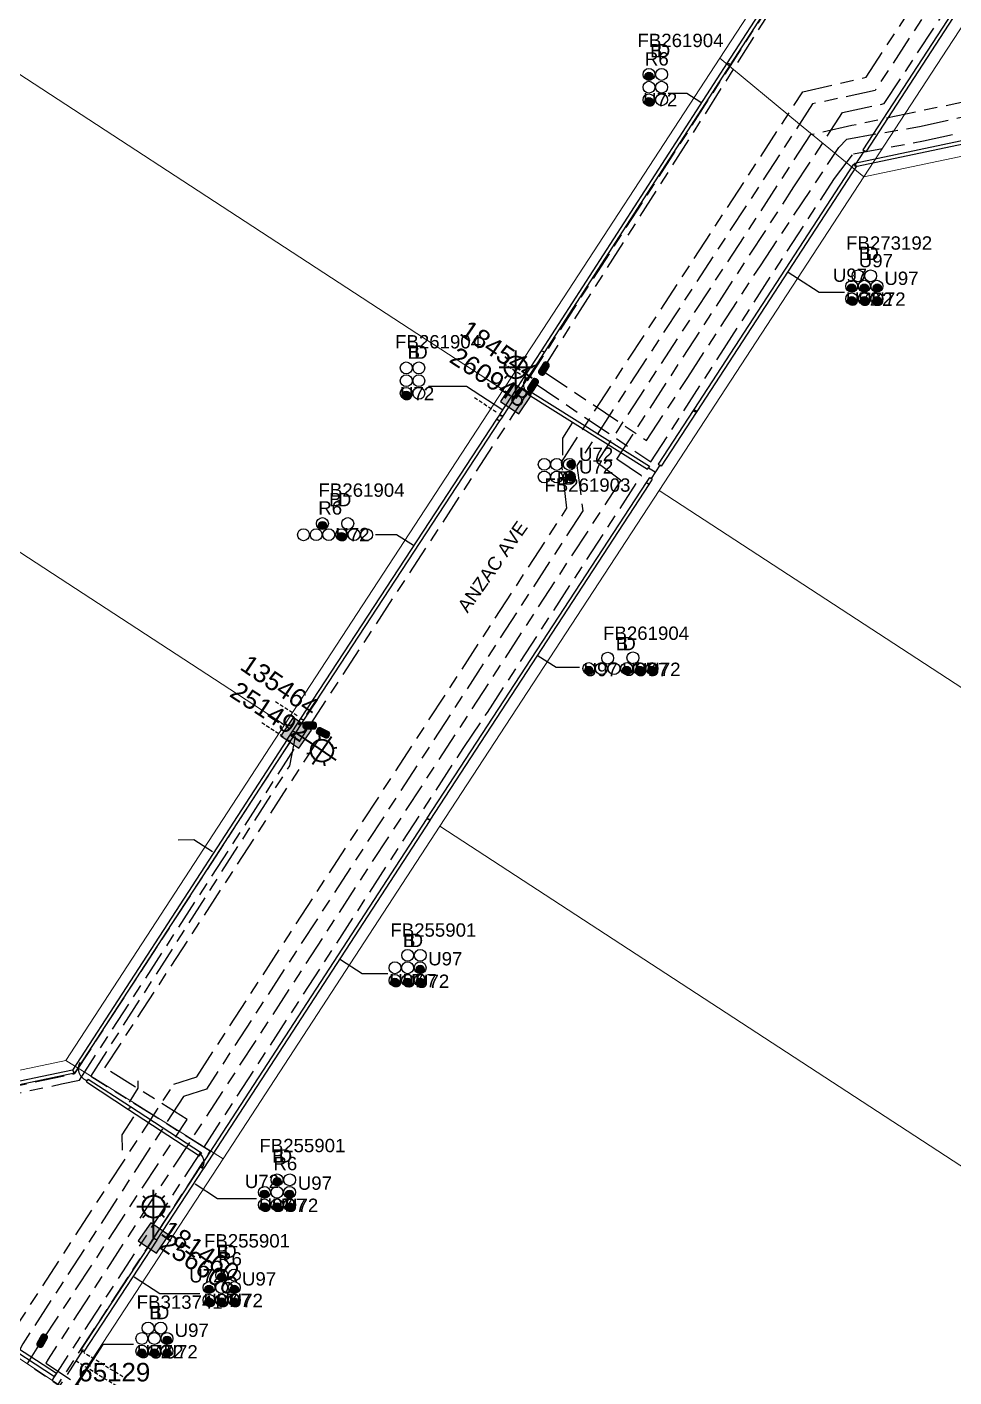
# Model space of a CAD drawing. Header units: metres. Extents: x 0 to 294317, y 0 to 6233398.
# Drawn here: x 293028.5 to 293153.5, y 6231379.5 to 6231561.5 of the extents above; entities that cross this region are included whole.
import ezdxf
from ezdxf import colors
from ezdxf.entities.mleader import LeaderData, LeaderLine
from ezdxf.enums import TextEntityAlignment as Align
from ezdxf.math import Vec2, Vec3

# ---------------------------------------------------------------- set-up
doc = ezdxf.new("R2010")
doc.units = ezdxf.units.M
doc.linetypes.add('Cable Exist UG', pattern=[8.2, 4, -1.2, 1.8, -1.2])
doc.linetypes.add('DASHED', pattern=[0.75, 0.5, -0.25])
doc.layers.get('0').update_dxf_attribs({"color": 6})
for name, color, linetype in [('_User Miscellaneous1', 7, 'Continuous'), ('_User Miscellaneous2', 7, 'Continuous'), ('Duct_SP_EXT', 7, 'Continuous'), ('Equip_HV_EXT', 7, 'Continuous'), ('Equip_SP_SL_EXT', 7, 'Continuous'), ('Mains_HV_EXT', 7, 'Continuous'), ('Mains_LV_SL_EXT', 7, 'Continuous'), ('Mains_SL_EXT', 7, 'Continuous'), ('SupportsUG_SP_LV_SL_EXT', 7, 'Continuous'), ('Trench_SP_EXT', 7, 'Continuous')]:
    doc.layers.add(name, color=color, linetype=linetype)
doc.layers.add('Cadastre Land Parcels_SP_EXT', color=9, linetype='Continuous', lineweight=5)
doc.layers.add('Cadastre Roads_SP_EXT', color=9, linetype='Continuous', lineweight=5)
doc.layers.add('UNKNOWN_FEATURES', color=1, linetype='DASHED', plot=False)
doc.styles.add('COLUMN_LABEL', font='arial.ttf')
doc.styles.add('iecARIAL', font='arial.ttf', dxfattribs={"height": 2})
doc.styles.add('POLE_LABEL', font='arial.ttf')
doc.styles.get("Standard").update_dxf_attribs({"font": 'arial.ttf'})
doc.styles.add('SWITCH_LABEL', font='arial.ttf', dxfattribs={"height": 2.5})

# ---------------------------------------------------------------- blocks, each defined once
blk = doc.blocks.new('COLUMN_EXT')
blk.add_hatch(color=256).paths.add_polyline_path([(-1.49, 1.48), (-1.49, -1.49), (1.48, -1.49), (1.48, 1.48)])
blk.add_lwpolyline([(-1.49, -1.49), (1.48, -1.49), (1.48, 1.48), (-1.49, 1.48)], close=True)
for tag, height, style, flags, p in [('ASSET_NUM', 2.5, 'COLUMN_LABEL', 8, (2, 2)), ('STRUCTURE_PLANT_NUMBER', 0.2, 'POLE_LABEL', 9, (1.81, 0.03)), ('STREET_CODE', 0.2, 'COLUMN_LABEL', 9, (1.81, -0.2))]:
    blk.add_attdef(tag, text='', height=height, dxfattribs=dict(style=style, flags=flags)).set_placement(p, align=Align.MIDDLE_LEFT)
at = {"flags": 9}
for tag, p in [('COLUMN_TYPE', (1.81, -0.4)), ('OWNED_BY', (1.81, -0.6)), ('STATE', (1.81, -0.8)), ('USAGE', (1.81, -1)), ('STREETNAME', (1.81, -1.6)), ('SUBURB', (1.81, -1.8)), ('LEGEND', (1.81, -1.2)), ('LOCATION', (1.81, -1.4)), ('NOTES', (1.81, -2))]:
    blk.add_attdef(tag, text='', height=0.2, dxfattribs=at).set_placement(p, align=Align.MIDDLE_LEFT)
at = {"flags": 1}
blk.add_attdef('Z', (1.81, -2.35), '', height=0.2, dxfattribs=at)
blk = doc.blocks.new('DUCT_EXT')
blk.add_circle((0, 0.8), 0.8)
at = {"flags": 1}
blk.add_attdef('Z', (0, 0), '', height=0.2, dxfattribs=at)
at = {"flags": 9}
for tag, p in [('DUCT_CODE', (0, 0)), ('XSECT_TYPE', (0, -0.2)), ('STATE', (0, -0.6)), ('FB_REFERENCE', (0, -0.4)), ('NOTES', (0, -0.8))]:
    blk.add_attdef(tag, text='', height=0.2, dxfattribs=at).set_placement(p, align=Align.MIDDLE_LEFT)
blk = doc.blocks.new('SL_LANTERN_EXT')
at = {"lineweight": 40}
for p, q in [((-1.46, 5.68), (-1.06, 5.28)), ((0, 1.97), (0, 6.47)), ((1.46, 5.68), (1.06, 5.28)), ((-2.25, 4.22), (2.25, 4.22)), ((-1.46, 2.76), (-1.06, 3.16)), ((0, 0), (0, 2.72)), ((1.46, 2.76), (1.06, 3.16))]:
    blk.add_line(p, q, dxfattribs=at)
blk.add_circle((0, 4.22), 1.5, dxfattribs=at)
at = {"style": 'iecARIAL', "flags": 8}
blk.add_attdef('ASSET_NUM', (1.5, 1.5), '', height=2.5, dxfattribs=at)
for tag, p, height, flags in [('OPERATING_VOLTAGE', (0.98, -1.65), 0.2, 9), ('ORIENTATION', (0.98, -1.85), 0.2, 9), ('CONSTRUCTED_VOLTAGE', (0.98, -0.65), 0.2, 9), ('CONTROL_TYPE', (0.98, -0.85), 0.2, 9), ('LANTERN_PURPOSE', (0.98, -1.05), 0.2, 9), ('LANTERN_TYPE', (0.98, -1.25), 0.2, 9), ('NO_PHASES', (0.98, -1.45), 0.2, 9), ('LNUMBER', (2.18, -3.25), 2.5, 8), ('OWNED_BY', (0.98, -2.05), 0.2, 9), ('STATE', (0.98, -2.25), 0.2, 9), ('USAGE', (0.98, -2.45), 0.2, 9), ('CEXIST', (0.98, -2.65), 0.2, 9), ('CNEW', (0.98, -2.85), 0.2, 9), ('CNUMBER', (0.98, -3.05), 0.2, 9), ('CREMOVE', (0.98, -3.25), 0.2, 9), ('CREPLACE', (0.98, -3.45), 0.2, 9), ('LKINGHEIGHT', (0.98, -3.65), 0.2, 9), ('LBRACKET', (0.98, -3.85), 0.2, 9), ('LBRACKETVOCAB', (0.98, -4.05), 0.2, 9), ('LCATEGORY', (0.98, -4.25), 0.2, 9), ('LCHARGE1', (0.98, -4.45), 0.2, 9), ('LCHARGE1PERCENT', (0.98, -4.65), 0.2, 9), ('LCHARGE2', (0.98, -4.85), 0.2, 9), ('LCHARGE2PERCENT', (0.98, -5.05), 0.2, 9), ('LCHARGE3', (0.98, -5.25), 0.2, 9), ('LCHARGE3PERCENT', (0.98, -5.45), 0.2, 9), ('LEXIST', (0.98, -5.65), 0.2, 9), ('LLAMP', (0.98, -5.85), 0.2, 9), ('LLAMPVOCAB', (0.98, -6.05), 0.2, 9), ('LMAST', (0.98, -6.25), 0.2, 9), ('LMASTVOCAB', (0.98, -6.45), 0.2, 9), ('LNEW', (0.98, -6.65), 0.2, 9), ('LANTNUMBER', (0.98, -6.85), 0.2, 9), ('LOUTREACH', (0.98, -7.25), 0.2, 9), ('LOUTREACHVOCAB', (0.98, -7.45), 0.2, 9), ('STREETNAME', (0.98, -9.25), 0.2, 9), ('LRATECODE', (0.98, -7.65), 0.2, 9), ('LREMOVE', (0.98, -7.85), 0.2, 9), ('LREPLACE', (0.98, -8.05), 0.2, 9), ('LTYPE', (0.98, -8.25), 0.2, 9), ('LTYPEVOCAB', (0.98, -8.45), 0.2, 9), ('LEGEND', (0.98, -8.65), 0.2, 9), ('LOCATION', (0.98, -8.85), 0.2, 9), ('NOTES', (0.98, -9.05), 0.2, 9), ('SUBURB', (0.98, -9.45), 0.2, 1)]:
    blk.add_attdef(tag, p, '', height=height, dxfattribs=dict(flags=flags))
blk = doc.blocks.new('HV_STJ_EXT')
h = blk.add_hatch(color=256)
edge = h.paths.add_edge_path()
edge.add_ellipse((-0.59, 0.13), major_axis=(0.226, 0.226), ratio=1, start_angle=45, end_angle=135)
edge.add_line((-0.91, 0.13), (-0.91, -0.13))
edge.add_ellipse((-0.59, -0.13), major_axis=(0.226, 0.226), ratio=1, start_angle=135, end_angle=225)
edge.add_line((-0.59, -0.45), (0.59, -0.45))
edge.add_ellipse((0.59, -0.13), major_axis=(-0.226, 0.226), ratio=1, start_angle=135, end_angle=225)
edge.add_line((0.91, -0.13), (0.91, 0.13))
edge.add_ellipse((0.59, 0.13), major_axis=(-0.226, 0.226), ratio=1, start_angle=225, end_angle=315)
edge.add_line((0.59, 0.45), (-0.59, 0.45))
blk.add_lwpolyline([(-0.91, 0.13), (-0.91, -0.13, 0.414214), (-0.59, -0.45), (0.59, -0.45, 0.414214), (0.91, -0.13), (0.91, 0.13, 0.414214), (0.59, 0.45), (-0.59, 0.45, 0.414214)], format="xyb", close=True)
for tag, flags, p in [('ORIENTATION', 9, (1.5, 0)), ('Z', 1, (1.5, -0.8)), ('USAGE', 9, (1.5, -0.2)), ('LEGEND', 9, (1.5, -0.4)), ('NOTES', 9, (1.5, -0.6))]:
    blk.add_attdef(tag, text='', height=0.2, dxfattribs=dict(flags=flags)).set_placement(p, align=Align.MIDDLE_LEFT)
blk = doc.blocks.new('SWG_HOLEC_SU_EXT')
blk.add_line((1.8, -2), (5.8, -2))
for points in [[(1, 0), (0, 0)], [(6.6, 0), (7.6, 0)]]:
    blk.add_lwpolyline(points)
for points in [[(1.8, -0.8, 1), (1.8, 0.8, 1)], [(5.8, -0.8, 1), (5.8, 0.8, 1)]]:
    blk.add_lwpolyline(points, format="xyb", close=True)
at = {"style": 'SWITCH_LABEL', "flags": 8}
blk.add_attdef('ASSET_NUM', text='', height=2.5, rotation=179.9544, dxfattribs=at).set_placement((-2.4, 0), align=Align.MIDDLE_LEFT)
at = {"flags": 1}
blk.add_attdef('Z', (0, 0), '', height=0.2, dxfattribs=at)
at = {"flags": 9}
for tag, p in [('ACTUAL_STATUS', (0, -0.4)), ('CONSTRUCTED_VOLTAGE', (0, -0.6)), ('OPERATING_VOLTAGE', (0, -1)), ('ORIENTATION', (0, -1.2)), ('OWNED_BY', (0, -1.4)), ('STATE', (0, -1.8)), ('NO_PHASES', (0, -0.8)), ('PARENT', (0, -1.6)), ('SWITCH_TYPE', (0, -2)), ('STREETNAME', (0, -2.6)), ('SUBURB', (0, -2.8)), ('USAGE', (0, -2.2)), ('LOCATION', (0, -2.4)), ('NOTES', (0, -3))]:
    blk.add_attdef(tag, text='', height=0.2, dxfattribs=at).set_placement(p, align=Align.MIDDLE_LEFT)
at = {"style": 'SWITCH_LABEL', "flags": 9}
blk.add_attdef('STREET_CODE', text='', height=0.2, dxfattribs=at).set_placement((0, -0.2), align=Align.MIDDLE_LEFT)
blk = doc.blocks.new('CABLE_LARGE_EXT')
h = blk.add_hatch(color=256)
edge = h.paths.add_edge_path()
edge.add_arc((0, 0.55), 0.55, 0, 360)
blk.add_circle((0, 0.55), 0.55)
at = {"flags": 1}
blk.add_attdef('Z', (0, 0), '', height=0.2, dxfattribs=at)
at = {"flags": 9}
for tag, p in [('COND_CODE', (0, 0)), ('STATE', (0, -0.4)), ('XSECT_SIZE', (0, -0.6)), ('FB_REFERENCE', (0, -0.2)), ('NOTES', (0, -0.8))]:
    blk.add_attdef(tag, text='', height=0.2, dxfattribs=at).set_placement(p, align=Align.MIDDLE_LEFT)

msp = doc.modelspace()

# ---------------------------------------------------------------- linework, layer by layer
at = {"layer": 'Cadastre Land Parcels_SP_EXT', "linetype": 'Continuous'}
for points in [[(292997.87, 6231574.46), (293092.71, 6231512.57), (293096.7, 6231518.63), (293121.9, 6231557.3), (293144.55, 6231592.02)], [(292985.86, 6231517.85), (293063.22, 6231467.38), (293092.71, 6231512.57), (292997.87, 6231574.46)], [(293269.94, 6231377), (293243.13, 6231394.48), (293216.5, 6231411.85), (293209.68, 6231416.3), (293197.35, 6231441.33), (293195.08, 6231445.95), (293171.99, 6231461.01), (293113.74, 6231499.01), (293084.16, 6231453.72), (293281.46, 6231325.07)]]:
    msp.add_lwpolyline(points, dxfattribs=at)
for points in [[(293206.03, 6231513.32), (293157.83, 6231544.76), (293141.31, 6231541.29), (293113.74, 6231499.01), (293171.99, 6231461.01), (293206.03, 6231513.32)], [(293033.72, 6231422.15), (293063.22, 6231467.38), (292985.86, 6231517.85), (292951.71, 6231465.49), (293021.96, 6231419.67), (293033.72, 6231422.15)], [(293281.46, 6231325.07), (293084.16, 6231453.72), (293054.93, 6231408.89), (293034.37, 6231377.36), (292980.66, 6231294.99), (293097.57, 6231218.76), (293149.21, 6231297.95), (293229.59, 6231245.52), (293242.44, 6231265.23), (293281.46, 6231325.07)]]:
    msp.add_lwpolyline(points, close=True, dxfattribs=at)
at = {"layer": 'Cadastre Roads_SP_EXT', "linetype": 'Continuous'}
for points in [[(293141.31, 6231541.29), (293157.83, 6231544.76), (293206.03, 6231513.32), (293232.84, 6231495.84), (293259.64, 6231478.35), (293286.44, 6231460.87), (293288.18, 6231471.71), (293289.88, 6231482.4), (293247.59, 6231509.99), (293168.81, 6231561.39), (293165.35, 6231578.14), (293152.55, 6231558.52), (293141.31, 6231541.29)], [(293084.16, 6231453.72), (293113.74, 6231499.01), (293141.31, 6231541.29), (293132.67, 6231548.42), (293121.9, 6231557.3), (293096.7, 6231518.63), (293092.71, 6231512.57), (293063.22, 6231467.38), (293033.72, 6231422.15), (293042.97, 6231416.37), (293054.93, 6231408.89), (293084.16, 6231453.72)], [(292980.66, 6231294.99), (293034.37, 6231377.36), (293022.63, 6231385.13), (293013.51, 6231391.16), (292969, 6231322.9), (292935.82, 6231272.01), (292943.67, 6231260.07), (292950.81, 6231249.21), (292980.66, 6231294.99)]]:
    msp.add_lwpolyline(points, close=True, dxfattribs=at)
at = {"layer": 'Duct_SP_EXT'}
for p, q in [((293161.9, 6231576.79), (293141.18, 6231544.93)), ((293162.31, 6231576.53), (293141.58, 6231544.67)), ((293122.93, 6231556.67), (293133.08, 6231572.38)), ((293123.34, 6231556.41), (293133.48, 6231572.12)), ((293097.87, 6231517.86), (293122.93, 6231556.67)), ((293098.28, 6231517.6), (293123.34, 6231556.41)), ((293122.93, 6231556.67), (293123.13, 6231556.54)), ((293123.34, 6231556.41), (293123.13, 6231556.54)), ((293158.06, 6231546.92), (293140.08, 6231543.11)), ((293158.16, 6231546.45), (293140.18, 6231542.64)), ((293141.18, 6231544.93), (293141.38, 6231544.8)), ((293141.58, 6231544.67), (293141.38, 6231544.8)), ((293139.93, 6231543.01), (293118.4, 6231509.92)), ((293140.33, 6231542.75), (293118.8, 6231509.66)), ((293139.93, 6231543.01), (293140.13, 6231542.88)), ((293140.08, 6231543.11), (293140.13, 6231542.88)), ((293140.18, 6231542.64), (293140.13, 6231542.88)), ((293140.33, 6231542.75), (293140.13, 6231542.88)), ((293095.56, 6231514.31), (293097.87, 6231517.86)), ((293095.96, 6231514.04), (293098.28, 6231517.6)), ((293097.87, 6231517.86), (293098.08, 6231517.73)), ((293098.28, 6231517.6), (293098.08, 6231517.73)), ((293093.91, 6231511.78), (293095.54, 6231514.29)), ((293094.31, 6231511.51), (293095.95, 6231514.03)), ((293095.54, 6231514.29), (293095.75, 6231514.16)), ((293095.56, 6231514.31), (293095.76, 6231514.17)), ((293095.95, 6231514.03), (293095.75, 6231514.16)), ((293095.96, 6231514.04), (293095.76, 6231514.17)), ((293092.25, 6231509.23), (293093.88, 6231511.73)), ((293092.65, 6231508.97), (293094.28, 6231511.47)), ((293093.88, 6231511.73), (293093.91, 6231511.78)), ((293093.88, 6231511.73), (293094.08, 6231511.6)), ((293093.88, 6231511.73), (293094.08, 6231511.6)), ((293093.91, 6231511.78), (293094.11, 6231511.65)), ((293094.28, 6231511.47), (293094.08, 6231511.6)), ((293094.28, 6231511.47), (293094.08, 6231511.6)), ((293094.31, 6231511.51), (293094.11, 6231511.65)), ((293094.28, 6231511.47), (293094.31, 6231511.51)), ((293096.04, 6231512.01), (293096.17, 6231512.21)), ((293096.04, 6231512.01), (293112.17, 6231501.87)), ((293096.29, 6231512.41), (293096.17, 6231512.21)), ((293096.29, 6231512.41), (293112.42, 6231502.28)), ((293118.32, 6231509.8), (293113.61, 6231502.56)), ((293118.72, 6231509.53), (293114.02, 6231502.3)), ((293118.4, 6231509.92), (293118.32, 6231509.8)), ((293118.32, 6231509.8), (293118.52, 6231509.66)), ((293118.4, 6231509.92), (293118.6, 6231509.79)), ((293118.72, 6231509.53), (293118.52, 6231509.66)), ((293118.8, 6231509.66), (293118.6, 6231509.79)), ((293118.8, 6231509.66), (293118.72, 6231509.53)), ((293065.42, 6231468.27), (293091.86, 6231508.64)), ((293065.82, 6231468.01), (293092.26, 6231508.38)), ((293091.86, 6231508.64), (293092.23, 6231509.21)), ((293091.86, 6231508.64), (293092.06, 6231508.51)), ((293092.26, 6231508.38), (293092.06, 6231508.51)), ((293092.23, 6231509.21), (293092.43, 6231509.08)), ((293092.25, 6231509.23), (293092.45, 6231509.1)), ((293092.26, 6231508.38), (293092.63, 6231508.95)), ((293092.63, 6231508.95), (293092.43, 6231509.08)), ((293092.65, 6231508.97), (293092.45, 6231509.1)), ((293112.42, 6231502.28), (293112.29, 6231502.07)), ((293113.61, 6231502.56), (293113.81, 6231502.43)), ((293114.02, 6231502.3), (293113.81, 6231502.43)), ((293112, 6231500.08), (293112.45, 6231500.77)), ((293112.17, 6231501.87), (293112.29, 6231502.07)), ((293112.4, 6231499.82), (293112.85, 6231500.51)), ((293112.45, 6231500.77), (293112.65, 6231500.64)), ((293112.85, 6231500.51), (293112.65, 6231500.64)), ((293082.44, 6231454.8), (293112, 6231500.08)), ((293082.84, 6231454.54), (293112.4, 6231499.82)), ((293112, 6231500.08), (293112.2, 6231499.95)), ((293112.4, 6231499.82), (293112.2, 6231499.95)), ((293064.32, 6231466.6), (293065.42, 6231468.27)), ((293064.72, 6231466.33), (293065.82, 6231468.01)), ((293065.42, 6231468.27), (293065.62, 6231468.14)), ((293065.42, 6231468.27), (293065.62, 6231468.14)), ((293065.82, 6231468.01), (293065.62, 6231468.14)), ((293065.82, 6231468.01), (293065.62, 6231468.14)), ((293063.56, 6231465.42), (293064.31, 6231466.6)), ((293063.96, 6231465.16), (293064.72, 6231466.34)), ((293064.31, 6231466.6), (293064.52, 6231466.47)), ((293064.32, 6231466.6), (293064.52, 6231466.47)), ((293064.72, 6231466.33), (293064.52, 6231466.47)), ((293064.72, 6231466.34), (293064.52, 6231466.47)), ((293063.56, 6231465.42), (293034.62, 6231420.85)), ((293063.96, 6231465.16), (293034.91, 6231420.42)), ((293063.56, 6231465.42), (293063.76, 6231465.29)), ((293063.56, 6231465.42), (293063.76, 6231465.29)), ((293063.96, 6231465.16), (293063.76, 6231465.29)), ((293063.96, 6231465.16), (293063.76, 6231465.29)), ((293051.93, 6231407.84), (293082.45, 6231454.78)), ((293052.33, 6231407.58), (293082.85, 6231454.51)), ((293082.44, 6231454.8), (293082.64, 6231454.67)), ((293082.45, 6231454.78), (293082.65, 6231454.65)), ((293082.84, 6231454.54), (293082.64, 6231454.67)), ((293082.85, 6231454.51), (293082.65, 6231454.65)), ((293034.91, 6231420.42), (293021.57, 6231417.61)), ((293034.62, 6231420.85), (293021.66, 6231418.12)), ((293034.62, 6231420.85), (293034.76, 6231420.64)), ((293034.91, 6231420.42), (293034.76, 6231420.64)), ((293036.49, 6231419.24), (293036.62, 6231419.44)), ((293036.49, 6231419.24), (293042.19, 6231415.52)), ((293036.75, 6231419.64), (293036.62, 6231419.44)), ((293036.75, 6231419.64), (293042.46, 6231415.92)), ((293042.19, 6231415.52), (293042.32, 6231415.72)), ((293042.19, 6231415.52), (293042.32, 6231415.72)), ((293042.19, 6231415.52), (293051.76, 6231409.3)), ((293042.46, 6231415.92), (293042.32, 6231415.72)), ((293042.46, 6231415.92), (293042.32, 6231415.72)), ((293042.46, 6231415.92), (293052.02, 6231409.7)), ((293051.76, 6231409.3), (293051.89, 6231409.5)), ((293052.02, 6231409.7), (293051.89, 6231409.5)), ((293045.6, 6231398.16), (293051.88, 6231407.79)), ((293051.88, 6231407.79), (293052.09, 6231407.66)), ((293051.93, 6231407.84), (293052.13, 6231407.71)), ((293052.29, 6231407.53), (293052.09, 6231407.66)), ((293052.33, 6231407.58), (293052.13, 6231407.71)), ((293046, 6231397.9), (293052.29, 6231407.53)), ((293045.6, 6231398.16), (293035.72, 6231383.06)), ((293046, 6231397.9), (293036.12, 6231382.8)), ((293045.6, 6231398.16), (293045.8, 6231398.03)), ((293045.6, 6231398.16), (293045.8, 6231398.03)), ((293046, 6231397.9), (293045.8, 6231398.03)), ((293046, 6231397.9), (293045.8, 6231398.03)), ((293017.04, 6231389.43), (293032.19, 6231379.54)), ((293017.3, 6231389.83), (293032.45, 6231379.95)), ((293035.72, 6231383.06), (293035.92, 6231382.93)), ((293036.12, 6231382.8), (293035.92, 6231382.93)), ((293032.19, 6231379.54), (293032.32, 6231379.75)), ((293032.45, 6231379.95), (293032.32, 6231379.75))]:
    msp.add_line(p, q, dxfattribs=at)
for points in [[(293114.92, 6231552.57), (293117.48, 6231552.57), (293119.36, 6231551.35)], [(293138.72, 6231525.71), (293135.28, 6231525.71), (293132.36, 6231527.6), (293131.12, 6231528.4)], [(293082.62, 6231513.06), (293087.76, 6231513.06), (293092.51, 6231509.97), (293092.59, 6231509.91)], [(293100.74, 6231503.76), (293100.74, 6231506.07), (293102.02, 6231508.13)], [(293075.5, 6231493.08), (293078.29, 6231493.08), (293080.6, 6231491.61)], [(293102.97, 6231475.12), (293099.82, 6231475.12), (293097.43, 6231476.65)], [(293077.14, 6231433.81), (293073.69, 6231433.81), (293070.78, 6231435.7)], [(293059.45, 6231403.49), (293054.18, 6231403.49), (293051.16, 6231405.44)], [(293051.77, 6231390.66), (293046.39, 6231390.66), (293042.94, 6231392.9)], [(293051.77, 6231390.66), (293046.39, 6231390.66), (293042.94, 6231392.9)], [(293042.83, 6231383.85), (293038.72, 6231383.85), (293034.82, 6231377.79)]]:
    msp.add_lwpolyline(points, dxfattribs=at)
at = {"layer": 'Duct_SP_EXT', "linetype": 'Continuous'}
for points in [[(293048.86, 6231451.89), (293050.99, 6231451.93), (293053.5, 6231450.3)], [(293043.41, 6231419.41), (293043.43, 6231418.41), (293042.26, 6231416.53)], [(293041.35, 6231410.04), (293041.31, 6231412.12), (293042.88, 6231414.53)]]:
    msp.add_lwpolyline(points, dxfattribs=at)
at = {"layer": 'Mains_HV_EXT', "linetype": 'Cable Exist UG'}
for points in [[(293025.65, 6231384), (293026.14, 6231384.86), (293048.27, 6231418.94), (293051.37, 6231419.95), (293051.37, 6231419.95), (293101.27, 6231496.6), (293100.55, 6231502.83), (293133.11, 6231552.78), (293141.62, 6231554.74), (293141.62, 6231554.74), (293159.56, 6231582.09), (293171.78, 6231600.81), (293177.03, 6231608.87), (293177.03, 6231608.87), (293196.41, 6231638.57), (293200.99, 6231645.6), (293200.99, 6231645.6), (293207.17, 6231655.07), (293229.87, 6231689.87), (293233.12, 6231691.21), (293256.58, 6231727.19), (293259.53, 6231731.65)], [(293235.26, 6231690.81), (293234.56, 6231689.75), (293231.22, 6231688.28), (293208.96, 6231654.16), (293202.91, 6231644.88), (293196.97, 6231635.77), (293178.94, 6231608.13), (293173.81, 6231600.27), (293160.96, 6231580.56), (293142.84, 6231552.96), (293134.42, 6231551.13), (293102.62, 6231502.37), (293103.43, 6231496.24), (293052.68, 6231418.28), (293049.58, 6231417.27), (293027.93, 6231383.94), (293026.47, 6231381.16), (293026.47, 6231381.16), (293026.4, 6231378.02), (292959.98, 6231275.87)], [(293031.86, 6231378.99), (293052.37, 6231410.46), (293087.39, 6231464.34), (293090.57, 6231469.08), (293090.57, 6231469.08), (293111.33, 6231500.99), (293108.02, 6231503.24), (293108.02, 6231503.24), (293131.9, 6231539.94), (293138.47, 6231549.98), (293144.08, 6231551.17), (293162.84, 6231579.78), (293162.84, 6231579.78), (293180.31, 6231606.58), (293203.57, 6231642.23)], [(293097.98, 6231515.21), (293144.36, 6231588.24)], [(293287.44, 6231466.48), (293262.4, 6231482.77), (293260.91, 6231483.74), (293260.91, 6231483.74), (293236.53, 6231499.63), (293234.91, 6231503.01), (293234.91, 6231503.01), (293209.84, 6231519.35), (293207.39, 6231520.95), (293207.39, 6231520.95), (293159.32, 6231552.27), (293156.32, 6231551.72), (293156.32, 6231551.72), (293139.72, 6231548.21), (293134.08, 6231546.95), (293134.08, 6231546.95), (293105.32, 6231502.84), (293108.57, 6231500.41), (293108.57, 6231500.41), (293031.34, 6231381.88), (293031.01, 6231381.3), (293037.31, 6231377.18)], [(293098.01, 6231515.15), (293112.03, 6231505.75), (293117.59, 6231514.24), (293127.37, 6231529.32), (293137.95, 6231545.24), (293139.02, 6231546.4), (293148.81, 6231548.09), (293159.12, 6231550.39), (293176.5, 6231538.66), (293214.7, 6231513.8), (293219.42, 6231510.73), (293233.4, 6231501.64), (293231.91, 6231495.3), (293231.26, 6231493.35)], [(293096.87, 6231513.5), (293112.62, 6231502.86), (293122.08, 6231517.53), (293122.08, 6231517.53), (293137.35, 6231541.08), (293137.35, 6231541.08), (293139.91, 6231544.42), (293149.38, 6231546.16), (293149.38, 6231546.16), (293156.38, 6231547.65), (293156.38, 6231547.65), (293158.37, 6231548.07), (293170.47, 6231540.63), (293175.42, 6231537.41), (293175.42, 6231537.41), (293215.62, 6231511.29), (293217.17, 6231510.27), (293217.17, 6231510.27), (293231.25, 6231501.14), (293230.42, 6231495.23), (293231.13, 6231493.61)], [(293066.61, 6231467.31), (293096.81, 6231513.41)], [(292981.54, 6231442.42), (293017.8, 6231418.8), (293021.36, 6231416.48), (293023.79, 6231417), (293033.15, 6231418.97), (293035.56, 6231419.48), (293066.61, 6231467.31)], [(293030.55, 6231384.33), (293050.08, 6231414.2), (293038.98, 6231421.13), (293038.98, 6231421.13), (293068.4, 6231466.32)], [(293036.9, 6231375.26), (293035.28, 6231376.58), (293028.52, 6231381.2), (293030.52, 6231384.4)]]:
    msp.add_lwpolyline(points, dxfattribs=at)
at = {"layer": 'Mains_LV_SL_EXT', "linetype": 'Cable Exist UG'}
for points in [[(292977.34, 6231446.35), (293021.56, 6231417.55), (293034.94, 6231420.37), (293064.77, 6231466.3)], [(293045.6, 6231398.24), (293053.2, 6231409.91), (293037.08, 6231419.99), (293063.93, 6231461.89), (293064.77, 6231466.3)], [(293017.54, 6231355.2), (293045.6, 6231398.24)]]:
    msp.add_lwpolyline(points, dxfattribs=at)
at = {"layer": 'Mains_SL_EXT', "linetype": 'Cable Exist UG'}
msp.add_lwpolyline([(293133.62, 6231572.3), (293094.39, 6231511.4)], dxfattribs=at)
at = {"layer": 'Trench_SP_EXT', "linetype": 'Cable Exist UG'}
for points in [[(293141.38, 6231544.8), (293140.13, 6231542.88)], [(293113.81, 6231502.43), (293112.65, 6231500.64)], [(293112.29, 6231502.07), (293113.21, 6231501.5)], [(293036.06, 6231383.15), (293030.99, 6231375.31)]]:
    msp.add_lwpolyline(points, dxfattribs=at)
for points in [[(293096.52, 6231511.99), (293096.04, 6231512.29), (293095.69, 6231512.51), (293095.69, 6231512.51, -0.307243), (293095.6, 6231513.94), (293095.6, 6231513.94), (293095.75, 6231514.17)], [(293096.52, 6231511.99), (293096.09, 6231512.26), (293095.69, 6231512.51), (293095.69, 6231512.51, 0.333858), (293094.42, 6231512.09), (293094.42, 6231512.09), (293094.29, 6231511.89), (293094.11, 6231511.61)], [(293035.6, 6231421.88, 0.482297), (293036.62, 6231419.44)], [(293051.89, 6231409.5, -0.391898), (293052.09, 6231407.66)]]:
    msp.add_lwpolyline(points, format="xyb", dxfattribs=at)
at = {"layer": 'UNKNOWN_FEATURES'}
for points in [[(293095.02, 6231514.63), (293092.09, 6231516.54)], [(293093.38, 6231512.12), (293090.45, 6231514.03)], [(293091.75, 6231509.58), (293088.81, 6231511.49)], [(293064.91, 6231468.6), (293061.99, 6231470.52)], [(293063.05, 6231465.76), (293060.14, 6231467.67)], [(293063.81, 6231466.93), (293060.9, 6231468.84)], [(293041.41, 6231379.48), (293036.2, 6231382.7)], [(293040.58, 6231378.22), (293035.12, 6231381.59)]]:
    msp.add_lwpolyline(points, dxfattribs=at)

# ---------------------------------------------------------------- block references
at = {"layer": 'Duct_SP_EXT'}
for name, p in [('DUCT_EXT', (293112.35, 6231554.31)), ('CABLE_LARGE_EXT', (293112.35, 6231554.31)), ('DUCT_EXT', (293114.05, 6231554.31)), ('DUCT_EXT', (293112.35, 6231552.59)), ('DUCT_EXT', (293114.05, 6231552.59)), ('DUCT_EXT', (293112.35, 6231550.89)), ('CABLE_LARGE_EXT', (293112.35, 6231550.89)), ('DUCT_EXT', (293114.05, 6231550.89)), ('DUCT_EXT', (293140.54, 6231527.15)), ('DUCT_EXT', (293142.24, 6231527.15)), ('DUCT_EXT', (293139.69, 6231525.75)), ('CABLE_LARGE_EXT', (293139.69, 6231525.75)), ('DUCT_EXT', (293141.39, 6231525.75)), ('CABLE_LARGE_EXT', (293141.39, 6231525.75)), ('DUCT_EXT', (293143.09, 6231525.75)), ('CABLE_LARGE_EXT', (293143.14, 6231525.77)), ('DUCT_EXT', (293139.69, 6231524.05)), ('CABLE_LARGE_EXT', (293139.69, 6231524.05)), ('DUCT_EXT', (293141.39, 6231524.05)), ('CABLE_LARGE_EXT', (293141.39, 6231524.05)), ('DUCT_EXT', (293143.09, 6231524.05)), ('CABLE_LARGE_EXT', (293143.09, 6231524.05)), ('DUCT_EXT', (293079.62, 6231514.74)), ('DUCT_EXT', (293081.32, 6231514.74)), ('DUCT_EXT', (293079.62, 6231513.01)), ('DUCT_EXT', (293081.32, 6231513.01)), ('DUCT_EXT', (293079.62, 6231511.31)), ('CABLE_LARGE_EXT', (293079.62, 6231511.31)), ('DUCT_EXT', (293081.32, 6231511.31)), ('DUCT_EXT', (293068.32, 6231493.74)), ('DUCT_EXT', (293071.74, 6231493.74)), ('DUCT_EXT', (293065.77, 6231492.23)), ('DUCT_EXT', (293067.48, 6231492.24)), ('CABLE_LARGE_EXT', (293068.33, 6231493.74)), ('DUCT_EXT', (293069.18, 6231492.25)), ('DUCT_EXT', (293070.89, 6231492.25)), ('CABLE_LARGE_EXT', (293070.88, 6231492.25)), ('DUCT_EXT', (293072.59, 6231492.25)), ('DUCT_EXT', (293074.28, 6231492.23)), ('DUCT_EXT', (293106.79, 6231475.59)), ('DUCT_EXT', (293110.19, 6231475.64)), ('DUCT_EXT', (293104.24, 6231474.19)), ('CABLE_LARGE_EXT', (293104.24, 6231474.19)), ('DUCT_EXT', (293105.94, 6231474.19)), ('DUCT_EXT', (293107.64, 6231474.19)), ('DUCT_EXT', (293109.35, 6231474.19)), ('CABLE_LARGE_EXT', (293109.35, 6231474.19)), ('DUCT_EXT', (293111.05, 6231474.19)), ('CABLE_LARGE_EXT', (293111.07, 6231474.23)), ('DUCT_EXT', (293112.75, 6231474.19)), ('CABLE_LARGE_EXT', (293112.75, 6231474.19)), ('DUCT_EXT', (293079.81, 6231435.52)), ('DUCT_EXT', (293081.51, 6231435.52)), ('DUCT_EXT', (293078.1, 6231433.84)), ('DUCT_EXT', (293079.8, 6231433.84)), ('DUCT_EXT', (293081.5, 6231433.84)), ('CABLE_LARGE_EXT', (293081.51, 6231433.89)), ('DUCT_EXT', (293078.1, 6231432.14)), ('CABLE_LARGE_EXT', (293078.1, 6231432.14)), ('DUCT_EXT', (293079.8, 6231432.14)), ('CABLE_LARGE_EXT', (293079.8, 6231432.14)), ('DUCT_EXT', (293081.5, 6231432.14)), ('CABLE_LARGE_EXT', (293081.5, 6231432.14)), ('DUCT_EXT', (293062.21, 6231405.24)), ('CABLE_LARGE_EXT', (293062.21, 6231405.24)), ('DUCT_EXT', (293063.91, 6231405.24)), ('DUCT_EXT', (293060.5, 6231403.56)), ('CABLE_LARGE_EXT', (293060.5, 6231403.56)), ('DUCT_EXT', (293062.2, 6231403.56)), ('DUCT_EXT', (293063.9, 6231403.56)), ('CABLE_LARGE_EXT', (293063.89, 6231403.57)), ('DUCT_EXT', (293060.5, 6231401.86)), ('CABLE_LARGE_EXT', (293060.5, 6231401.86)), ('DUCT_EXT', (293062.2, 6231401.86)), ('CABLE_LARGE_EXT', (293062.2, 6231401.86)), ('DUCT_EXT', (293063.9, 6231401.86)), ('CABLE_LARGE_EXT', (293063.9, 6231401.86)), ('DUCT_EXT', (293054.74, 6231392.4)), ('CABLE_LARGE_EXT', (293054.74, 6231392.4)), ('DUCT_EXT', (293056.44, 6231392.4)), ('DUCT_EXT', (293053.03, 6231390.72)), ('CABLE_LARGE_EXT', (293053.03, 6231390.72)), ('DUCT_EXT', (293054.73, 6231390.72)), ('DUCT_EXT', (293056.43, 6231390.72)), ('CABLE_LARGE_EXT', (293056.44, 6231390.74)), ('DUCT_EXT', (293053.03, 6231389.02)), ('CABLE_LARGE_EXT', (293053.03, 6231389.02)), ('DUCT_EXT', (293054.73, 6231389.02)), ('CABLE_LARGE_EXT', (293054.73, 6231389.02)), ('DUCT_EXT', (293056.43, 6231389.02)), ('CABLE_LARGE_EXT', (293056.43, 6231389.02)), ('DUCT_EXT', (293044.82, 6231385.25)), ('DUCT_EXT', (293046.52, 6231385.25)), ('DUCT_EXT', (293043.97, 6231383.85)), ('DUCT_EXT', (293045.67, 6231383.85)), ('DUCT_EXT', (293047.37, 6231383.85)), ('CABLE_LARGE_EXT', (293047.38, 6231383.88)), ('DUCT_EXT', (293043.97, 6231382.15)), ('CABLE_LARGE_EXT', (293043.97, 6231382.15)), ('DUCT_EXT', (293045.67, 6231382.15)), ('CABLE_LARGE_EXT', (293045.66, 6231382.14)), ('DUCT_EXT', (293047.37, 6231382.15)), ('CABLE_LARGE_EXT', (293047.39, 6231382.15))]:
    msp.add_blockref(name, p, dxfattribs=at)
at = {"layer": 'Duct_SP_EXT', "rotation": 90}
for name, p in [('DUCT_EXT', (293099.03, 6231502.53)), ('DUCT_EXT', (293100.72, 6231502.52)), ('DUCT_EXT', (293102.42, 6231502.52)), ('CABLE_LARGE_EXT', (293102.42, 6231502.52)), ('DUCT_EXT', (293099.03, 6231500.83)), ('DUCT_EXT', (293100.72, 6231500.82)), ('DUCT_EXT', (293102.42, 6231500.82)), ('CABLE_LARGE_EXT', (293102.42, 6231500.82))]:
    msp.add_blockref(name, p, dxfattribs=at)
at = {"layer": 'Equip_HV_EXT'}
for p, rotation in [((293098.18, 6231515.45), 58.07677433602386), ((293096.71, 6231513.21), 57.68170009829303), ((293068.4, 6231466.32), 334.3801908275618), ((293030.54, 6231384.35), 59.82647969477753)]:
    msp.add_blockref('HV_STJ_EXT', p, dxfattribs=dict(at, rotation=rotation))
msp.add_blockref('HV_STJ_EXT', (293066.61, 6231467.31), dxfattribs=at)
ref = msp.add_blockref('SWG_HOLEC_SU_EXT', (293037.8, 6231376.86), dxfattribs=dict(at, rotation=326.21018752688))
ref.add_attrib('ASSET_NUM', '65129', dxfattribs={"layer": '0', "height": 2.5, "style": 'SWITCH_LABEL'}).set_placement((293035.4, 6231378.11), align=Align.BOTTOM_LEFT)
at = {"layer": 'Equip_SP_SL_EXT'}
ref = msp.add_blockref('SL_LANTERN_EXT', (293094.39, 6231511.4), dxfattribs=at)
ref.add_attrib('ASSET_NUM', '184544', dxfattribs={"layer": '0', "height": 2.5, "rotation": 325.8313, "style": 'iecARIAL'}).set_placement((293095.89, 6231512.9), align=Align.BOTTOM_RIGHT)
ref = msp.add_blockref('SL_LANTERN_EXT', (293064.77, 6231466.3), dxfattribs=dict(at, rotation=235.7166960404055))
ref.add_attrib('ASSET_NUM', '135464', dxfattribs={"layer": '0', "height": 2.5, "rotation": 325.8313, "style": 'iecARIAL'}).set_placement((293066.27, 6231467.8), align=Align.BOTTOM_RIGHT)
ref = msp.add_blockref('SL_LANTERN_EXT', (293045.56, 6231398.21), dxfattribs=at)
ref.add_attrib('ASSET_NUM', '181460', dxfattribs={"layer": '0', "height": 2.5, "rotation": 325.7529, "style": 'iecARIAL'}).set_placement((293047.06, 6231399.71), align=Align.MIDDLE_LEFT)
at = {"layer": 'SupportsUG_SP_LV_SL_EXT'}
ref = msp.add_blockref('COLUMN_EXT', (293094.39, 6231511.4), dxfattribs=dict(at, rotation=235.9571929278342))
ref.add_attrib('ASSET_NUM', '260948', dxfattribs={"layer": '0', "height": 2.5, "rotation": 326.886, "style": 'COLUMN_LABEL'}).set_placement((293096.39, 6231512.15), align=Align.TOP_RIGHT)
ref = msp.add_blockref('COLUMN_EXT', (293064.77, 6231466.3), dxfattribs=dict(at, rotation=235.7166960404055))
ref.add_attrib('ASSET_NUM', '251492', dxfattribs={"layer": '0', "height": 2.5, "rotation": 326.8859, "style": 'COLUMN_LABEL'}).set_placement((293066.77, 6231467.05), align=Align.TOP_RIGHT)
ref = msp.add_blockref('COLUMN_EXT', (293045.56, 6231398.21), dxfattribs=dict(at, rotation=55.78944618597887))
ref.add_attrib('ASSET_NUM', '256606', dxfattribs={"layer": '0', "height": 2.5, "rotation": 325.753, "style": 'COLUMN_LABEL'}).set_placement((293047.56, 6231398.96), align=Align.TOP_LEFT)

# ---------------------------------------------------------------- texts
at = {"layer": '_User Miscellaneous2'}
for s, p in [('FB261904', (293110.8, 6231558.8)), ('B', (293112.5, 6231557.4)), ('D', (293113.4, 6231557.4)), ('R6', (293111.8, 6231556.31)), ('U72', (293111.56, 6231550.79)), ('FB273192', (293138.93, 6231531.48)), ('B', (293140.63, 6231530.08)), ('D', (293141.53, 6231530.08)), ('U97', (293140.64, 6231529.1)), ('U97', (293137.15, 6231527.14)), ('U97', (293144.09, 6231526.72)), ('U72', (293138.91, 6231523.93)), ('U72', (293140.57, 6231523.9)), ('U72', (293142.34, 6231523.91)), ('FB261904', (293078.11, 6231518.16)), ('B', (293079.81, 6231516.76)), ('D', (293080.71, 6231516.76)), ('U72', (293078.79, 6231511.18)), ('U72', (293102.92, 6231502.99)), ('U72', (293102.92, 6231501.29)), ('FB261903', (293098.25, 6231498.84)), ('B', (293099.91, 6231499.79)), ('D', (293100.81, 6231499.79)), ('FB261904', (293067.79, 6231498.16)), ('B', (293069.23, 6231496.87)), ('D', (293070.41, 6231496.87)), ('R6', (293067.76, 6231495.75)), ('U72', (293070.07, 6231492.16)), ('FB261904', (293106.16, 6231478.86)), ('B', (293107.86, 6231477.46)), ('D', (293108.76, 6231477.46)), ('U97', (293103.53, 6231473.96)), ('U97', (293108.75, 6231473.99)), ('U97', (293110.35, 6231473.96)), ('U72', (293112, 6231473.99)), ('FB255901', (293077.48, 6231438.83)), ('B', (293079.18, 6231437.43)), ('D', (293080.08, 6231437.43)), ('U97', (293082.58, 6231434.96)), ('U97', (293077.35, 6231432.02)), ('U97', (293079.12, 6231432)), ('U72', (293080.81, 6231431.92)), ('FB255901', (293059.82, 6231409.77)), ('B', (293061.52, 6231408.37)), ('D', (293062.42, 6231408.37)), ('R6', (293061.71, 6231407.34)), ('U72', (293057.86, 6231404.93)), ('U97', (293065, 6231404.7)), ('U97', (293059.74, 6231401.73)), ('U97', (293061.51, 6231401.72)), ('U72', (293063.15, 6231401.71)), ('FB255901', (293052.35, 6231396.92)), ('B', (293054.05, 6231395.52)), ('D', (293054.95, 6231395.52)), ('R6', (293054.25, 6231394.49)), ('U72', (293050.36, 6231392.2)), ('U97', (293057.47, 6231391.79)), ('FB313741', (293043.27, 6231388.65)), ('U97', (293052.28, 6231388.89)), ('U97', (293054.05, 6231388.88)), ('U72', (293055.68, 6231388.87)), ('B', (293044.97, 6231387.25)), ('D', (293045.87, 6231387.25)), ('U97', (293048.39, 6231384.86)), ('U72', (293043.29, 6231381.99)), ('U72', (293044.97, 6231381.95)), ('U72', (293046.9, 6231381.95))]:
    msp.add_text(s, height=1.8, dxfattribs=at).set_placement(p)
at = {"layer": 'Cadastre Roads_SP_EXT'}
msp.add_text('ANZAC AVE', height=1.8, rotation=54.8204, dxfattribs=at).set_placement((293087.89, 6231482.39))

# ---------------------------------------------------------------- next in the draw order: leaders
at = {"layer": '_User Miscellaneous1'}
ml = msp.add_multileader_mtext('Standard', dxfattribs=at)
ml.set_content('LOT 435 \\PDP 1129749', color=256)
ml.set_leader_properties()
ml.build(insert=Vec2(0, 0))
ml.multileader.update_dxf_attribs({"has_text_frame": 1})
ctx = ml.context
ctx.base_point, ctx.char_height, ctx.plane_origin = Vec3(293228.99, 6231985.12), 3.5, Vec3(293181.97, 6231992.79)
ctx.text_align_type = 1
notes = []
notes.append((ctx, [(0, (0, 0, 0), (0, 0), (1, 0), 1, [])]))
ctx.mtext.insert, ctx.mtext.width, ctx.mtext.defined_height, ctx.mtext.alignment, ctx.mtext.flow_direction = Vec3(293246.19, 6231987.15), 36.8365, 7.89, 2, 5
ctx.mtext.has_bg_fill, ctx.mtext.bg_color, ctx.mtext.bg_scale_factor, ctx.mtext.bg_transparency, ctx.mtext.use_window_bg_color = 1, -1023410177, 1.5, 0, 0
for ctx, leaders in notes:
    for number, flags, end, landing, length, lines in leaders:
        leader = LeaderData()
        leader.index, (leader.has_last_leader_line, leader.has_dogleg_vector, leader.attachment_direction) = number, flags
        leader.last_leader_point, leader.dogleg_vector, leader.dogleg_length = Vec3(end), Vec3(landing), length
        for number, points, colour, breaks in lines:
            line = LeaderLine()
            line.index, line.vertices, line.color, line.breaks = number, Vec3.list(points), colors.encode_raw_color(colour), breaks
            leader.lines.append(line)
        ctx.leaders.append(leader)

doc.saveas('drawing.dxf')
